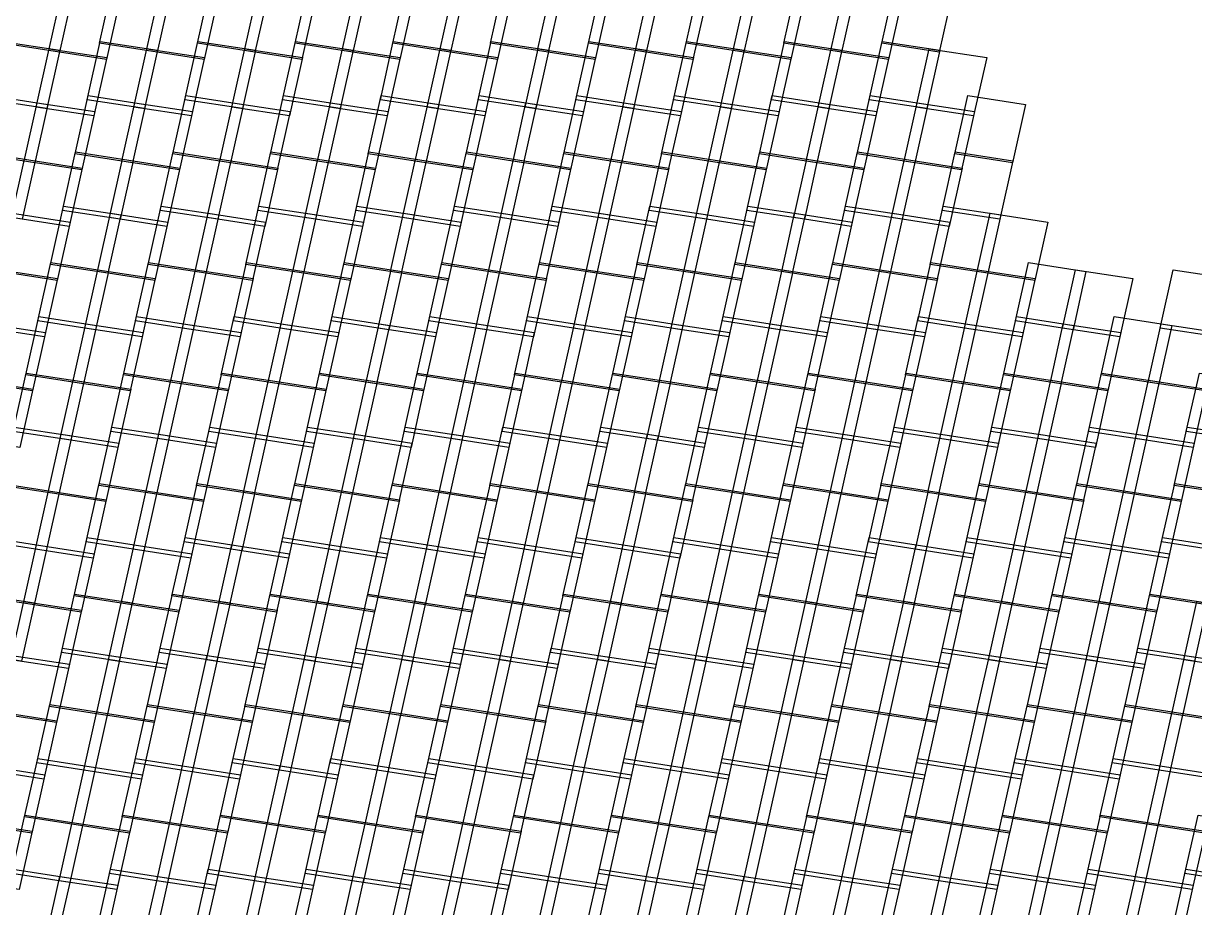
# Model space of a CAD drawing. Header units: metres. Extents: x -83.3 to -29.5, y -56.4 to 14.4.
# Drawn here: x -60.12 to -47.47, y -6.87 to 2.68 of the extents above; entities that cross this region are included whole.
import ezdxf

# ---------------------------------------------------------------- set-up
doc = ezdxf.new("R2010")
doc.units = ezdxf.units.M

msp = doc.modelspace()

# ---------------------------------------------------------------- linework, layer by layer
at = {"layer": 'Layer__irs_1c_south_america_shp'}
for points in [[(-60.21072, 3.0957), (-59.58829, 3.00006), (-59.72879, 2.36979), (-60.35092, 2.46542), (-60.21072, 3.0957)], [(-59.155, 3.0957), (-58.53256, 3.00006), (-58.67307, 2.36979), (-59.2952, 2.46542), (-59.155, 3.0957)], [(-58.0993, 3.0957), (-57.47687, 3.00006), (-57.61737, 2.36979), (-58.2395, 2.46542), (-58.0993, 3.0957)], [(-57.04358, 3.0957), (-56.42114, 3.00006), (-56.56165, 2.36979), (-57.18378, 2.46542), (-57.04358, 3.0957)], [(-55.98785, 3.0957), (-55.36542, 3.00006), (-55.50592, 2.36979), (-56.12805, 2.46542), (-55.98785, 3.0957)], [(-54.93213, 3.0957), (-54.30969, 3.00006), (-54.4502, 2.36979), (-55.07233, 2.46542), (-54.93213, 3.0957)], [(-53.87643, 3.0957), (-53.254, 3.00006), (-53.3945, 2.36979), (-54.01663, 2.46542), (-53.87643, 3.0957)], [(-52.82071, 3.0957), (-52.19827, 3.00006), (-52.33878, 2.36979), (-52.96091, 2.46542), (-52.82071, 3.0957)], [(-51.76498, 3.0957), (-51.14255, 3.00006), (-51.28305, 2.36979), (-51.90518, 2.46542), (-51.76498, 3.0957)], [(-50.70926, 3.0957), (-50.08682, 3.00006), (-50.22733, 2.36979), (-50.84946, 2.46542), (-50.70926, 3.0957)], [(-59.70332, 3.01776), (-59.08096, 2.92183), (-59.22173, 2.29163), (-59.84378, 2.38749), (-59.70332, 3.01776)], [(-58.6476, 3.01776), (-58.02524, 2.92183), (-58.166, 2.29163), (-58.78806, 2.38749), (-58.6476, 3.01776)], [(-57.5919, 3.01776), (-56.96954, 2.92183), (-57.11031, 2.29163), (-57.73236, 2.38749), (-57.5919, 3.01776)], [(-56.53618, 3.01776), (-55.91382, 2.92183), (-56.05458, 2.29163), (-56.67664, 2.38749), (-56.53618, 3.01776)], [(-55.48045, 3.01776), (-54.85809, 2.92183), (-54.99886, 2.29163), (-55.62091, 2.38749), (-55.48045, 3.01776)], [(-54.42473, 3.01776), (-53.80237, 2.92183), (-53.94313, 2.29163), (-54.56519, 2.38749), (-54.42473, 3.01776)], [(-53.36903, 3.01776), (-52.74667, 2.92183), (-52.88744, 2.29163), (-53.50949, 2.38749), (-53.36903, 3.01776)], [(-52.31331, 3.01776), (-51.69095, 2.92183), (-51.83171, 2.29163), (-52.45377, 2.38749), (-52.31331, 3.01776)], [(-51.25758, 3.01776), (-50.63522, 2.92183), (-50.77599, 2.29163), (-51.39804, 2.38749), (-51.25758, 3.01776)], [(-60.3465, 2.48528), (-59.72437, 2.38966), (-59.86478, 1.75939), (-60.48666, 1.85501), (-60.3465, 2.48528)], [(-59.83936, 2.40736), (-59.21729, 2.31149), (-59.3579, 1.68129), (-59.97972, 1.77708), (-59.83936, 2.40736)], [(-59.29077, 2.48528), (-58.66864, 2.38966), (-58.80906, 1.75939), (-59.43094, 1.85501), (-59.29077, 2.48528)], [(-58.78363, 2.40736), (-58.16156, 2.31149), (-58.30217, 1.68129), (-58.924, 1.77708), (-58.78363, 2.40736)], [(-58.23508, 2.48528), (-57.61295, 2.38966), (-57.75336, 1.75939), (-58.37524, 1.85501), (-58.23508, 2.48528)], [(-57.72794, 2.40736), (-57.10587, 2.31149), (-57.24648, 1.68129), (-57.86831, 1.77708), (-57.72794, 2.40736)], [(-57.17935, 2.48528), (-56.55722, 2.38966), (-56.69764, 1.75939), (-57.31952, 1.85501), (-57.17935, 2.48528)], [(-56.67221, 2.40736), (-56.05014, 2.31149), (-56.19075, 1.68129), (-56.81258, 1.77708), (-56.67221, 2.40736)], [(-56.12363, 2.48528), (-55.5015, 2.38966), (-55.64191, 1.75939), (-56.26379, 1.85501), (-56.12363, 2.48528)], [(-55.61649, 2.40736), (-54.99442, 2.31149), (-55.13503, 1.68129), (-55.75685, 1.77708), (-55.61649, 2.40736)], [(-55.0679, 2.48528), (-54.44577, 2.38966), (-54.58619, 1.75939), (-55.20807, 1.85501), (-55.0679, 2.48528)], [(-54.56076, 2.40736), (-53.93869, 2.31149), (-54.0793, 1.68129), (-54.70113, 1.77708), (-54.56076, 2.40736)], [(-54.01221, 2.48528), (-53.39008, 2.38966), (-53.53049, 1.75939), (-54.15237, 1.85501), (-54.01221, 2.48528)], [(-53.50507, 2.40736), (-52.883, 2.31149), (-53.02361, 1.68129), (-53.64544, 1.77708), (-53.50507, 2.40736)], [(-52.95648, 2.48528), (-52.33435, 2.38966), (-52.47477, 1.75939), (-53.09665, 1.85501), (-52.95648, 2.48528)], [(-52.44934, 2.40736), (-51.82727, 2.31149), (-51.96788, 1.68129), (-52.58971, 1.77708), (-52.44934, 2.40736)], [(-51.90076, 2.48528), (-51.27863, 2.38966), (-51.41904, 1.75939), (-52.04092, 1.85501), (-51.90076, 2.48528)], [(-51.39362, 2.40736), (-50.77155, 2.31149), (-50.91216, 1.68129), (-51.53399, 1.77708), (-51.39362, 2.40736)], [(-50.84503, 2.48528), (-50.2229, 2.38966), (-50.36332, 1.75939), (-50.9852, 1.85501), (-50.84503, 2.48528)], [(-50.33789, 2.40736), (-49.71582, 2.31149), (-49.85643, 1.68129), (-50.47826, 1.77708), (-50.33789, 2.40736)], [(-60.47635, 1.90143), (-59.85445, 1.80582), (-59.9948, 1.17553), (-60.61649, 1.27115), (-60.47635, 1.90143)], [(-59.42062, 1.90143), (-58.79872, 1.80582), (-58.93908, 1.17553), (-59.56076, 1.27115), (-59.42062, 1.90143)], [(-58.36493, 1.90143), (-57.74303, 1.80582), (-57.88338, 1.17553), (-58.50507, 1.27115), (-58.36493, 1.90143)], [(-57.3092, 1.90143), (-56.6873, 1.80582), (-56.82766, 1.17553), (-57.44934, 1.27115), (-57.3092, 1.90143)], [(-56.25348, 1.90143), (-55.63158, 1.80582), (-55.77193, 1.17553), (-56.39362, 1.27115), (-56.25348, 1.90143)], [(-55.19775, 1.90143), (-54.57585, 1.80582), (-54.71621, 1.17553), (-55.33789, 1.27115), (-55.19775, 1.90143)], [(-54.14206, 1.90143), (-53.52016, 1.80582), (-53.66051, 1.17553), (-54.2822, 1.27115), (-54.14206, 1.90143)], [(-53.08633, 1.90143), (-52.46443, 1.80582), (-52.60479, 1.17553), (-53.22647, 1.27115), (-53.08633, 1.90143)], [(-52.03061, 1.90143), (-51.40871, 1.80582), (-51.54906, 1.17553), (-52.17075, 1.27115), (-52.03061, 1.90143)], [(-50.97488, 1.90143), (-50.35298, 1.80582), (-50.49334, 1.17553), (-51.11502, 1.27115), (-50.97488, 1.90143)], [(-49.91916, 1.90143), (-49.29726, 1.80582), (-49.43761, 1.17553), (-50.0593, 1.27115), (-49.91916, 1.90143)], [(-59.96938, 1.82351), (-59.34755, 1.72771), (-59.48803, 1.09747), (-60.1097, 1.19321), (-59.96938, 1.82351)], [(-58.91365, 1.82351), (-58.29182, 1.72771), (-58.4323, 1.09747), (-59.05397, 1.19321), (-58.91365, 1.82351)], [(-57.85796, 1.82351), (-57.23613, 1.72771), (-57.37661, 1.09747), (-57.99828, 1.19321), (-57.85796, 1.82351)], [(-56.80223, 1.82351), (-56.1804, 1.72771), (-56.32088, 1.09747), (-56.94255, 1.19321), (-56.80223, 1.82351)], [(-55.74651, 1.82351), (-55.12468, 1.72771), (-55.26516, 1.09747), (-55.88683, 1.19321), (-55.74651, 1.82351)], [(-54.69078, 1.82351), (-54.06895, 1.72771), (-54.20943, 1.09747), (-54.8311, 1.19321), (-54.69078, 1.82351)], [(-53.63509, 1.82351), (-53.01326, 1.72771), (-53.15374, 1.09747), (-53.77541, 1.19321), (-53.63509, 1.82351)], [(-52.57936, 1.82351), (-51.95753, 1.72771), (-52.09801, 1.09747), (-52.71968, 1.19321), (-52.57936, 1.82351)], [(-51.52364, 1.82351), (-50.90181, 1.72771), (-51.04229, 1.09747), (-51.66396, 1.19321), (-51.52364, 1.82351)], [(-50.46791, 1.82351), (-49.84608, 1.72771), (-49.98656, 1.09747), (-50.60823, 1.19321), (-50.46791, 1.82351)], [(-60.61209, 1.29102), (-59.99038, 1.19539), (-60.13068, 0.56511), (-60.75229, 0.66074), (-60.61209, 1.29102)], [(-59.55637, 1.29102), (-58.93465, 1.19539), (-59.07495, 0.56511), (-59.69656, 0.66074), (-59.55637, 1.29102)], [(-58.50067, 1.29102), (-57.87896, 1.19539), (-58.01926, 0.56511), (-58.64087, 0.66074), (-58.50067, 1.29102)], [(-57.44495, 1.29102), (-56.82323, 1.19539), (-56.96354, 0.56511), (-57.58514, 0.66074), (-57.44495, 1.29102)], [(-56.38922, 1.29102), (-55.76751, 1.19539), (-55.90781, 0.56511), (-56.52942, 0.66074), (-56.38922, 1.29102)], [(-55.3335, 1.29102), (-54.71178, 1.19539), (-54.85209, 0.56511), (-55.47369, 0.66074), (-55.3335, 1.29102)], [(-54.2778, 1.29102), (-53.65609, 1.19539), (-53.79639, 0.56511), (-54.418, 0.66074), (-54.2778, 1.29102)], [(-53.22208, 1.29102), (-52.60036, 1.19539), (-52.74067, 0.56511), (-53.36227, 0.66074), (-53.22208, 1.29102)], [(-52.16635, 1.29102), (-51.54464, 1.19539), (-51.68494, 0.56511), (-52.30655, 0.66074), (-52.16635, 1.29102)], [(-51.11063, 1.29102), (-50.48891, 1.19539), (-50.62922, 0.56511), (-51.25082, 0.66074), (-51.11063, 1.29102)], [(-50.0549, 1.29102), (-49.43319, 1.19539), (-49.57349, 0.56511), (-50.1951, 0.66074), (-50.0549, 1.29102)], [(-60.10529, 1.21307), (-59.48359, 1.11734), (-59.62398, 0.4871), (-60.24556, 0.58279), (-60.10529, 1.21307)], [(-59.04956, 1.21307), (-58.42786, 1.11734), (-58.56826, 0.4871), (-59.18984, 0.58279), (-59.04956, 1.21307)], [(-57.99387, 1.21307), (-57.37217, 1.11734), (-57.51256, 0.4871), (-58.13414, 0.58279), (-57.99387, 1.21307)], [(-56.93814, 1.21307), (-56.31644, 1.11734), (-56.45684, 0.4871), (-57.07842, 0.58279), (-56.93814, 1.21307)], [(-55.88242, 1.21307), (-55.26072, 1.11734), (-55.40111, 0.4871), (-56.02269, 0.58279), (-55.88242, 1.21307)], [(-54.82669, 1.21307), (-54.20499, 1.11734), (-54.34539, 0.4871), (-54.96697, 0.58279), (-54.82669, 1.21307)], [(-53.771, 1.21307), (-53.1493, 1.11734), (-53.28969, 0.4871), (-53.91127, 0.58279), (-53.771, 1.21307)], [(-52.71527, 1.21307), (-52.09357, 1.11734), (-52.23397, 0.4871), (-52.85555, 0.58279), (-52.71527, 1.21307)], [(-51.65955, 1.21307), (-51.03785, 1.11734), (-51.17824, 0.4871), (-51.79982, 0.58279), (-51.65955, 1.21307)], [(-50.60382, 1.21307), (-49.98212, 1.11734), (-50.12252, 0.4871), (-50.7441, 0.58279), (-50.60382, 1.21307)], [(-59.68622, 0.70715), (-59.06462, 0.61151), (-59.2049, -0.01877), (-59.82645, 0.07689), (-59.68622, 0.70715)], [(-58.63052, 0.70715), (-58.00893, 0.61151), (-58.1492, -0.01877), (-58.77075, 0.07689), (-58.63052, 0.70715)], [(-57.5748, 0.70715), (-56.95321, 0.61151), (-57.09348, -0.01877), (-57.71503, 0.07689), (-57.5748, 0.70715)], [(-56.51907, 0.70715), (-55.89748, 0.61151), (-56.03775, -0.01877), (-56.6593, 0.07689), (-56.51907, 0.70715)], [(-55.46335, 0.70715), (-54.84175, 0.61151), (-54.98203, -0.01877), (-55.60358, 0.07689), (-55.46335, 0.70715)], [(-54.40765, 0.70715), (-53.78606, 0.61151), (-53.92633, -0.01877), (-54.54788, 0.07689), (-54.40765, 0.70715)], [(-53.35193, 0.70715), (-52.73034, 0.61151), (-52.87061, -0.01877), (-53.49216, 0.07689), (-53.35193, 0.70715)], [(-52.2962, 0.70715), (-51.67461, 0.61151), (-51.81488, -0.01877), (-52.43643, 0.07689), (-52.2962, 0.70715)], [(-51.24048, 0.70715), (-50.61888, 0.61151), (-50.75916, -0.01877), (-51.38071, 0.07689), (-51.24048, 0.70715)], [(-50.18475, 0.70715), (-49.56316, 0.61151), (-49.70343, -0.01877), (-50.32498, 0.07689), (-50.18475, 0.70715)], [(-60.23523, 0.62919), (-59.61364, 0.5335), (-59.75394, -0.09675), (-60.37549, -0.00109), (-60.23523, 0.62919)], [(-59.17951, 0.62919), (-58.55791, 0.5335), (-58.69822, -0.09675), (-59.31976, -0.00109), (-59.17951, 0.62919)], [(-58.12381, 0.62919), (-57.50222, 0.5335), (-57.64252, -0.09675), (-58.26407, -0.00109), (-58.12381, 0.62919)], [(-57.06809, 0.62919), (-56.44649, 0.5335), (-56.5868, -0.09675), (-57.20834, -0.00109), (-57.06809, 0.62919)], [(-56.01236, 0.62919), (-55.39077, 0.5335), (-55.53107, -0.09675), (-56.15262, -0.00109), (-56.01236, 0.62919)], [(-54.95664, 0.62919), (-54.33504, 0.5335), (-54.47535, -0.09675), (-55.09689, -0.00109), (-54.95664, 0.62919)], [(-53.90094, 0.62919), (-53.27935, 0.5335), (-53.41965, -0.09675), (-54.0412, -0.00109), (-53.90094, 0.62919)], [(-52.84522, 0.62919), (-52.22362, 0.5335), (-52.36393, -0.09675), (-52.98547, -0.00109), (-52.84522, 0.62919)], [(-51.78949, 0.62919), (-51.1679, 0.5335), (-51.3082, -0.09675), (-51.92975, -0.00109), (-51.78949, 0.62919)], [(-50.73377, 0.62919), (-50.11217, 0.5335), (-50.25248, -0.09675), (-50.87402, -0.00109), (-50.73377, 0.62919)], [(-49.67804, 0.62919), (-49.05645, 0.5335), (-49.19675, -0.09675), (-49.8183, -0.00109), (-49.67804, 0.62919)], [(-60.37106, 0.01877), (-59.74952, -0.07689), (-59.88973, -0.70715), (-60.51132, -0.61151), (-60.37106, 0.01877)], [(-59.82202, 0.09675), (-59.20047, 0.00109), (-59.34073, -0.62919), (-59.96231, -0.5335), (-59.82202, 0.09675)], [(-59.31534, 0.01877), (-58.69379, -0.07689), (-58.834, -0.70715), (-59.4556, -0.61151), (-59.31534, 0.01877)], [(-58.76633, 0.09675), (-58.14478, 0.00109), (-58.28503, -0.62919), (-58.90662, -0.5335), (-58.76633, 0.09675)], [(-58.25964, 0.01877), (-57.6381, -0.07689), (-57.77831, -0.70715), (-58.3999, -0.61151), (-58.25964, 0.01877)], [(-57.7106, 0.09675), (-57.08905, 0.00109), (-57.22931, -0.62919), (-57.85089, -0.5335), (-57.7106, 0.09675)], [(-57.20392, 0.01877), (-56.58237, -0.07689), (-56.72258, -0.70715), (-57.34418, -0.61151), (-57.20392, 0.01877)], [(-56.65488, 0.09675), (-56.03333, 0.00109), (-56.17358, -0.62919), (-56.79517, -0.5335), (-56.65488, 0.09675)], [(-56.14819, 0.01877), (-55.52665, -0.07689), (-55.66686, -0.70715), (-56.28845, -0.61151), (-56.14819, 0.01877)], [(-55.59915, 0.09675), (-54.9776, 0.00109), (-55.11786, -0.62919), (-55.73944, -0.5335), (-55.59915, 0.09675)], [(-55.09247, 0.01877), (-54.47092, -0.07689), (-54.61113, -0.70715), (-55.23273, -0.61151), (-55.09247, 0.01877)], [(-54.54346, 0.09675), (-53.92191, 0.00109), (-54.06216, -0.62919), (-54.68375, -0.5335), (-54.54346, 0.09675)], [(-54.03677, 0.01877), (-53.41523, -0.07689), (-53.55544, -0.70715), (-54.17703, -0.61151), (-54.03677, 0.01877)], [(-53.48773, 0.09675), (-52.86618, 0.00109), (-53.00644, -0.62919), (-53.62802, -0.5335), (-53.48773, 0.09675)], [(-52.98105, 0.01877), (-52.3595, -0.07689), (-52.49971, -0.70715), (-53.12131, -0.61151), (-52.98105, 0.01877)], [(-52.43201, 0.09675), (-51.81046, 0.00109), (-51.95071, -0.62919), (-52.5723, -0.5335), (-52.43201, 0.09675)], [(-51.92532, 0.01877), (-51.30378, -0.07689), (-51.44399, -0.70715), (-52.06558, -0.61151), (-51.92532, 0.01877)], [(-51.37628, 0.09675), (-50.75473, 0.00109), (-50.89499, -0.62919), (-51.51657, -0.5335), (-51.37628, 0.09675)], [(-50.8696, 0.01877), (-50.24805, -0.07689), (-50.38826, -0.70715), (-51.00986, -0.61151), (-50.8696, 0.01877)], [(-50.32056, 0.09675), (-49.69901, 0.00109), (-49.83926, -0.62919), (-50.46085, -0.5335), (-50.32056, 0.09675)], [(-49.81387, 0.01877), (-49.19233, -0.07689), (-49.33254, -0.70715), (-49.95413, -0.61151), (-49.81387, 0.01877)], [(-49.26486, 0.09675), (-48.64331, 0.00109), (-48.78357, -0.62919), (-49.40515, -0.5335), (-49.26486, 0.09675)], [(-48.75818, 0.01877), (-48.13663, -0.07689), (-48.27684, -0.70715), (-48.89844, -0.61151), (-48.75818, 0.01877)], [(-47.70245, 0.01877), (-47.08091, -0.07689), (-47.22112, -0.70715), (-47.84271, -0.61151), (-47.70245, 0.01877)], [(-59.952, -0.48709), (-59.33041, -0.58277), (-59.47067, -1.21307), (-60.09238, -1.11733), (-59.952, -0.48709)], [(-58.8963, -0.48709), (-58.27472, -0.58277), (-58.41498, -1.21307), (-59.03668, -1.11733), (-58.8963, -0.48709)], [(-57.84058, -0.48709), (-57.21899, -0.58277), (-57.35925, -1.21307), (-57.98096, -1.11733), (-57.84058, -0.48709)], [(-56.78485, -0.48709), (-56.16327, -0.58277), (-56.30353, -1.21307), (-56.92523, -1.11733), (-56.78485, -0.48709)], [(-55.72913, -0.48709), (-55.10754, -0.58277), (-55.2478, -1.21307), (-55.86951, -1.11733), (-55.72913, -0.48709)], [(-54.67343, -0.48709), (-54.05185, -0.58277), (-54.19211, -1.21307), (-54.81381, -1.11733), (-54.67343, -0.48709)], [(-53.61771, -0.48709), (-52.99612, -0.58277), (-53.13638, -1.21307), (-53.75809, -1.11733), (-53.61771, -0.48709)], [(-52.56198, -0.48709), (-51.9404, -0.58277), (-52.08066, -1.21307), (-52.70236, -1.11733), (-52.56198, -0.48709)], [(-51.50626, -0.48709), (-50.88467, -0.58277), (-51.02493, -1.21307), (-51.64664, -1.11733), (-51.50626, -0.48709)], [(-50.45053, -0.48709), (-49.82895, -0.58277), (-49.96921, -1.21307), (-50.59091, -1.11733), (-50.45053, -0.48709)], [(-49.39484, -0.48709), (-48.77325, -0.58277), (-48.91351, -1.21307), (-49.53522, -1.11733), (-49.39484, -0.48709)], [(-48.33911, -0.48709), (-47.71753, -0.58277), (-47.85779, -1.21307), (-48.47949, -1.11733), (-48.33911, -0.48709)], [(-60.50101, -0.56509), (-59.87941, -0.66074), (-60.0196, -1.291), (-60.6413, -1.19539), (-60.50101, -0.56509)], [(-59.44528, -0.56509), (-58.82369, -0.66074), (-58.96387, -1.291), (-59.58557, -1.19539), (-59.44528, -0.56509)], [(-58.38959, -0.56509), (-57.76799, -0.66074), (-57.90818, -1.291), (-58.52988, -1.19539), (-58.38959, -0.56509)], [(-57.33386, -0.56509), (-56.71227, -0.66074), (-56.85245, -1.291), (-57.47415, -1.19539), (-57.33386, -0.56509)], [(-56.27814, -0.56509), (-55.65654, -0.66074), (-55.79673, -1.291), (-56.41843, -1.19539), (-56.27814, -0.56509)], [(-55.22241, -0.56509), (-54.60082, -0.66074), (-54.741, -1.291), (-55.3627, -1.19539), (-55.22241, -0.56509)], [(-54.16672, -0.56509), (-53.54512, -0.66074), (-53.68531, -1.291), (-54.30701, -1.19539), (-54.16672, -0.56509)], [(-53.11099, -0.56509), (-52.4894, -0.66074), (-52.62958, -1.291), (-53.25128, -1.19539), (-53.11099, -0.56509)], [(-52.05527, -0.56509), (-51.43367, -0.66074), (-51.57386, -1.291), (-52.19556, -1.19539), (-52.05527, -0.56509)], [(-50.99954, -0.56509), (-50.37795, -0.66074), (-50.51813, -1.291), (-51.13983, -1.19539), (-50.99954, -0.56509)], [(-49.94382, -0.56509), (-49.32222, -0.66074), (-49.46241, -1.291), (-50.08411, -1.19539), (-49.94382, -0.56509)], [(-48.88812, -0.56509), (-48.26653, -0.66074), (-48.40671, -1.291), (-49.02841, -1.19539), (-48.88812, -0.56509)], [(-47.8324, -0.56509), (-47.2108, -0.66074), (-47.35099, -1.291), (-47.97269, -1.19539), (-47.8324, -0.56509)], [(-60.08795, -1.09747), (-59.46625, -1.1932), (-59.60657, -1.82348), (-60.22842, -1.72769), (-60.08795, -1.09747)], [(-59.03226, -1.09747), (-58.41055, -1.1932), (-58.55087, -1.82348), (-59.17273, -1.72769), (-59.03226, -1.09747)], [(-57.97653, -1.09747), (-57.35483, -1.1932), (-57.49515, -1.82348), (-58.117, -1.72769), (-57.97653, -1.09747)], [(-56.92081, -1.09747), (-56.2991, -1.1932), (-56.43942, -1.82348), (-57.06128, -1.72769), (-56.92081, -1.09747)], [(-55.86508, -1.09747), (-55.24338, -1.1932), (-55.3837, -1.82348), (-56.00555, -1.72769), (-55.86508, -1.09747)], [(-54.80939, -1.09747), (-54.18768, -1.1932), (-54.328, -1.82348), (-54.94986, -1.72769), (-54.80939, -1.09747)], [(-53.75366, -1.09747), (-53.13196, -1.1932), (-53.27228, -1.82348), (-53.89413, -1.72769), (-53.75366, -1.09747)], [(-52.69794, -1.09747), (-52.07623, -1.1932), (-52.21655, -1.82348), (-52.83841, -1.72769), (-52.69794, -1.09747)], [(-51.64221, -1.09747), (-51.02051, -1.1932), (-51.16083, -1.82348), (-51.78268, -1.72769), (-51.64221, -1.09747)], [(-50.58649, -1.09747), (-49.96478, -1.1932), (-50.1051, -1.82348), (-50.72696, -1.72769), (-50.58649, -1.09747)], [(-49.53079, -1.09747), (-48.90909, -1.1932), (-49.04941, -1.82348), (-49.67126, -1.72769), (-49.53079, -1.09747)], [(-48.47507, -1.09747), (-47.85336, -1.1932), (-47.99368, -1.82348), (-48.61554, -1.72769), (-48.47507, -1.09747)], [(-47.41934, -1.09747), (-46.79764, -1.1932), (-46.93796, -1.82348), (-47.55981, -1.72769), (-47.41934, -1.09747)], [(-60.63687, -1.17551), (-60.01517, -1.27115), (-60.15534, -1.90142), (-60.77722, -1.80579), (-60.63687, -1.17551)], [(-59.58115, -1.17551), (-58.95945, -1.27115), (-59.09961, -1.90142), (-59.7215, -1.80579), (-59.58115, -1.17551)], [(-58.52545, -1.17551), (-57.90375, -1.27115), (-58.04392, -1.90142), (-58.6658, -1.80579), (-58.52545, -1.17551)], [(-57.46973, -1.17551), (-56.84803, -1.27115), (-56.98819, -1.90142), (-57.61008, -1.80579), (-57.46973, -1.17551)], [(-56.414, -1.17551), (-55.7923, -1.27115), (-55.93247, -1.90142), (-56.55435, -1.80579), (-56.414, -1.17551)], [(-55.35828, -1.17551), (-54.73658, -1.27115), (-54.87674, -1.90142), (-55.49863, -1.80579), (-55.35828, -1.17551)], [(-54.30258, -1.17551), (-53.68088, -1.27115), (-53.82105, -1.90142), (-54.44293, -1.80579), (-54.30258, -1.17551)], [(-53.24686, -1.17551), (-52.62516, -1.27115), (-52.76532, -1.90142), (-53.38721, -1.80579), (-53.24686, -1.17551)], [(-52.19113, -1.17551), (-51.56943, -1.27115), (-51.7096, -1.90142), (-52.33148, -1.80579), (-52.19113, -1.17551)], [(-51.13541, -1.17551), (-50.51371, -1.27115), (-50.65387, -1.90142), (-51.27576, -1.80579), (-51.13541, -1.17551)], [(-50.07968, -1.17551), (-49.45798, -1.27115), (-49.59815, -1.90142), (-50.22003, -1.80579), (-50.07968, -1.17551)], [(-49.02399, -1.17551), (-48.40229, -1.27115), (-48.54245, -1.90142), (-49.16434, -1.80579), (-49.02399, -1.17551)], [(-47.96826, -1.17551), (-47.34656, -1.27115), (-47.48673, -1.90142), (-48.10861, -1.80579), (-47.96826, -1.17551)], [(-60.21805, -1.68128), (-59.59622, -1.77707), (-59.7366, -2.40734), (-60.35867, -2.31149), (-60.21805, -1.68128)], [(-59.71118, -1.75938), (-59.0893, -1.85499), (-59.22947, -2.48528), (-59.85159, -2.38965), (-59.71118, -1.75938)], [(-59.16235, -1.68128), (-58.54053, -1.77707), (-58.68091, -2.40734), (-59.30298, -2.31149), (-59.16235, -1.68128)], [(-58.65549, -1.75938), (-58.0336, -1.85499), (-58.17377, -2.48528), (-58.7959, -2.38965), (-58.65549, -1.75938)], [(-58.10663, -1.68128), (-57.4848, -1.77707), (-57.62518, -2.40734), (-58.24725, -2.31149), (-58.10663, -1.68128)], [(-57.59976, -1.75938), (-56.97788, -1.85499), (-57.11805, -2.48528), (-57.74017, -2.38965), (-57.59976, -1.75938)], [(-57.0509, -1.68128), (-56.42908, -1.77707), (-56.56946, -2.40734), (-57.19153, -2.31149), (-57.0509, -1.68128)], [(-56.54404, -1.75938), (-55.92215, -1.85499), (-56.06232, -2.48528), (-56.68445, -2.38965), (-56.54404, -1.75938)], [(-55.99518, -1.68128), (-55.37335, -1.77707), (-55.51373, -2.40734), (-56.1358, -2.31149), (-55.99518, -1.68128)], [(-55.48831, -1.75938), (-54.86643, -1.85499), (-55.0066, -2.48528), (-55.62872, -2.38965), (-55.48831, -1.75938)], [(-54.93948, -1.68128), (-54.31766, -1.77707), (-54.45804, -2.40734), (-55.08011, -2.31149), (-54.93948, -1.68128)], [(-54.43262, -1.75938), (-53.81073, -1.85499), (-53.9509, -2.48528), (-54.57303, -2.38965), (-54.43262, -1.75938)], [(-53.88376, -1.68128), (-53.26193, -1.77707), (-53.40231, -2.40734), (-54.02438, -2.31149), (-53.88376, -1.68128)], [(-53.37689, -1.75938), (-52.75501, -1.85499), (-52.89518, -2.48528), (-53.5173, -2.38965), (-53.37689, -1.75938)], [(-52.82803, -1.68128), (-52.20621, -1.77707), (-52.34659, -2.40734), (-52.96866, -2.31149), (-52.82803, -1.68128)], [(-52.32117, -1.75938), (-51.69928, -1.85499), (-51.83945, -2.48528), (-52.46158, -2.38965), (-52.32117, -1.75938)], [(-51.77231, -1.68128), (-51.15048, -1.77707), (-51.29086, -2.40734), (-51.91293, -2.31149), (-51.77231, -1.68128)], [(-51.26544, -1.75938), (-50.64356, -1.85499), (-50.78373, -2.48528), (-51.40585, -2.38965), (-51.26544, -1.75938)], [(-50.71658, -1.68128), (-50.09476, -1.77707), (-50.23514, -2.40734), (-50.85721, -2.31149), (-50.71658, -1.68128)], [(-50.20972, -1.75938), (-49.58783, -1.85499), (-49.728, -2.48528), (-50.35013, -2.38965), (-50.20972, -1.75938)], [(-49.66089, -1.68128), (-49.03906, -1.77707), (-49.17944, -2.40734), (-49.80151, -2.31149), (-49.66089, -1.68128)], [(-49.15402, -1.75938), (-48.53214, -1.85499), (-48.67231, -2.48528), (-49.29443, -2.38965), (-49.15402, -1.75938)], [(-48.60516, -1.68128), (-47.98334, -1.77707), (-48.12372, -2.40734), (-48.74579, -2.31149), (-48.60516, -1.68128)], [(-48.0983, -1.75938), (-47.47641, -1.85499), (-47.61658, -2.48528), (-48.23871, -2.38965), (-48.0983, -1.75938)], [(-47.54944, -1.68128), (-46.92761, -1.77707), (-47.06799, -2.40734), (-47.69006, -2.31149), (-47.54944, -1.68128)], [(-60.35425, -2.29162), (-59.73218, -2.38748), (-59.87262, -3.01775), (-60.495, -2.92181), (-60.35425, -2.29162)], [(-59.84717, -2.36978), (-59.22504, -2.4654), (-59.36524, -3.09568), (-59.98767, -3.00004), (-59.84717, -2.36978)], [(-59.29855, -2.29162), (-58.67648, -2.38748), (-58.81692, -3.01775), (-59.4393, -2.92181), (-59.29855, -2.29162)], [(-58.79147, -2.36978), (-58.16935, -2.4654), (-58.30954, -3.09568), (-58.93198, -3.00004), (-58.79147, -2.36978)], [(-58.24283, -2.29162), (-57.62076, -2.38748), (-57.7612, -3.01775), (-58.38358, -2.92181), (-58.24283, -2.29162)], [(-57.73575, -2.36978), (-57.11362, -2.4654), (-57.25382, -3.09568), (-57.87625, -3.00004), (-57.73575, -2.36978)], [(-57.1871, -2.29162), (-56.56503, -2.38748), (-56.70547, -3.01775), (-57.32785, -2.92181), (-57.1871, -2.29162)], [(-56.68002, -2.36978), (-56.0579, -2.4654), (-56.19809, -3.09568), (-56.82053, -3.00004), (-56.68002, -2.36978)], [(-56.13138, -2.29162), (-55.50931, -2.38748), (-55.64975, -3.01775), (-56.27213, -2.92181), (-56.13138, -2.29162)], [(-55.6243, -2.36978), (-55.00217, -2.4654), (-55.14237, -3.09568), (-55.7648, -3.00004), (-55.6243, -2.36978)], [(-55.07568, -2.29162), (-54.45361, -2.38748), (-54.59406, -3.01775), (-55.21643, -2.92181), (-55.07568, -2.29162)], [(-54.5686, -2.36978), (-53.94648, -2.4654), (-54.08667, -3.09568), (-54.70911, -3.00004), (-54.5686, -2.36978)], [(-54.01996, -2.29162), (-53.39789, -2.38748), (-53.53833, -3.01775), (-54.16071, -2.92181), (-54.01996, -2.29162)], [(-53.51288, -2.36978), (-52.89075, -2.4654), (-53.03095, -3.09568), (-53.65338, -3.00004), (-53.51288, -2.36978)], [(-52.96423, -2.29162), (-52.34216, -2.38748), (-52.4826, -3.01775), (-53.10498, -2.92181), (-52.96423, -2.29162)], [(-52.45715, -2.36978), (-51.83503, -2.4654), (-51.97522, -3.09568), (-52.59766, -3.00004), (-52.45715, -2.36978)], [(-51.90851, -2.29162), (-51.28644, -2.38748), (-51.42688, -3.01775), (-52.04926, -2.92181), (-51.90851, -2.29162)], [(-51.40143, -2.36978), (-50.7793, -2.4654), (-50.9195, -3.09568), (-51.54193, -3.00004), (-51.40143, -2.36978)], [(-50.85278, -2.29162), (-50.23071, -2.38748), (-50.37115, -3.01775), (-50.99353, -2.92181), (-50.85278, -2.29162)], [(-50.3457, -2.36978), (-49.72358, -2.4654), (-49.86377, -3.09568), (-50.48621, -3.00004), (-50.3457, -2.36978)], [(-49.79709, -2.29162), (-49.17502, -2.38748), (-49.31546, -3.01775), (-49.93784, -2.92181), (-49.79709, -2.29162)], [(-49.29001, -2.36978), (-48.66788, -2.4654), (-48.80808, -3.09568), (-49.43051, -3.00004), (-49.29001, -2.36978)], [(-48.74136, -2.29162), (-48.11929, -2.38748), (-48.25974, -3.01775), (-48.88211, -2.92181), (-48.74136, -2.29162)], [(-48.23428, -2.36978), (-47.61216, -2.4654), (-47.75235, -3.09568), (-48.37479, -3.00004), (-48.23428, -2.36978)], [(-47.68564, -2.29162), (-47.06357, -2.38748), (-47.20401, -3.01775), (-47.82639, -2.92181), (-47.68564, -2.29162)], [(-60.48462, -2.8754), (-59.86227, -2.97132), (-60.00281, -3.60157), (-60.62552, -3.50555), (-60.48462, -2.8754)], [(-59.42892, -2.8754), (-58.80658, -2.97132), (-58.94711, -3.60157), (-59.56982, -3.50555), (-59.42892, -2.8754)], [(-58.3732, -2.8754), (-57.75085, -2.97132), (-57.89139, -3.60157), (-58.5141, -3.50555), (-58.3732, -2.8754)], [(-57.31747, -2.8754), (-56.69513, -2.97132), (-56.83566, -3.60157), (-57.45837, -3.50555), (-57.31747, -2.8754)], [(-56.26175, -2.8754), (-55.6394, -2.97132), (-55.77994, -3.60157), (-56.40265, -3.50555), (-56.26175, -2.8754)], [(-55.20605, -2.8754), (-54.58371, -2.97132), (-54.72424, -3.60157), (-55.34695, -3.50555), (-55.20605, -2.8754)], [(-54.15033, -2.8754), (-53.52798, -2.97132), (-53.66852, -3.60157), (-54.29123, -3.50555), (-54.15033, -2.8754)], [(-53.0946, -2.8754), (-52.47226, -2.97132), (-52.61279, -3.60157), (-53.2355, -3.50555), (-53.0946, -2.8754)], [(-52.03888, -2.8754), (-51.41653, -2.97132), (-51.55707, -3.60157), (-52.17978, -3.50555), (-52.03888, -2.8754)], [(-50.98315, -2.8754), (-50.36081, -2.97132), (-50.50134, -3.60157), (-51.12405, -3.50555), (-50.98315, -2.8754)], [(-49.92746, -2.8754), (-49.30511, -2.97132), (-49.44565, -3.60157), (-50.06836, -3.50555), (-49.92746, -2.8754)], [(-48.87173, -2.8754), (-48.24939, -2.97132), (-48.38992, -3.60157), (-49.01263, -3.50555), (-48.87173, -2.8754)], [(-47.81601, -2.8754), (-47.19366, -2.97132), (-47.3342, -3.60157), (-47.95691, -3.50555), (-47.81601, -2.8754)], [(-59.97733, -2.95362), (-59.35491, -3.04927), (-59.49514, -3.67952), (-60.11792, -3.58386), (-59.97733, -2.95362)], [(-58.92163, -2.95362), (-58.29921, -3.04927), (-58.43944, -3.67952), (-59.06223, -3.58386), (-58.92163, -2.95362)], [(-57.86591, -2.95362), (-57.24349, -3.04927), (-57.38372, -3.67952), (-58.0065, -3.58386), (-57.86591, -2.95362)], [(-56.81018, -2.95362), (-56.18776, -3.04927), (-56.32799, -3.67952), (-56.95078, -3.58386), (-56.81018, -2.95362)], [(-55.75446, -2.95362), (-55.13204, -3.04927), (-55.27227, -3.67952), (-55.89505, -3.58386), (-55.75446, -2.95362)], [(-54.69876, -2.95362), (-54.07634, -3.04927), (-54.21657, -3.67952), (-54.83936, -3.58386), (-54.69876, -2.95362)], [(-53.64304, -2.95362), (-53.02062, -3.04927), (-53.16085, -3.67952), (-53.78363, -3.58386), (-53.64304, -2.95362)], [(-52.58731, -2.95362), (-51.96489, -3.04927), (-52.10512, -3.67952), (-52.72791, -3.58386), (-52.58731, -2.95362)], [(-51.53159, -2.95362), (-50.90917, -3.04927), (-51.0494, -3.67952), (-51.67218, -3.58386), (-51.53159, -2.95362)], [(-50.47586, -2.95362), (-49.85344, -3.04927), (-49.99367, -3.67952), (-50.61646, -3.58386), (-50.47586, -2.95362)], [(-49.42017, -2.95362), (-48.79775, -3.04927), (-48.93798, -3.67952), (-49.56076, -3.58386), (-49.42017, -2.95362)], [(-48.36444, -2.95362), (-47.74202, -3.04927), (-47.88225, -3.67952), (-48.50504, -3.58386), (-48.36444, -2.95362)], [(-60.62109, -3.48569), (-59.99838, -3.58171), (-60.13907, -4.21195), (-60.76218, -4.11583), (-60.62109, -3.48569)], [(-59.5654, -3.48569), (-58.94269, -3.58171), (-59.08337, -4.21195), (-59.70648, -4.11583), (-59.5654, -3.48569)], [(-58.50967, -3.48569), (-57.88696, -3.58171), (-58.02765, -4.21195), (-58.65076, -4.11583), (-58.50967, -3.48569)], [(-57.45395, -3.48569), (-56.83124, -3.58171), (-56.97192, -4.21195), (-57.59503, -4.11583), (-57.45395, -3.48569)], [(-56.39822, -3.48569), (-55.77551, -3.58171), (-55.9162, -4.21195), (-56.53931, -4.11583), (-56.39822, -3.48569)], [(-55.34253, -3.48569), (-54.71982, -3.58171), (-54.8605, -4.21195), (-55.48361, -4.11583), (-55.34253, -3.48569)], [(-54.2868, -3.48569), (-53.66409, -3.58171), (-53.80478, -4.21195), (-54.42789, -4.11583), (-54.2868, -3.48569)], [(-53.23108, -3.48569), (-52.60837, -3.58171), (-52.74905, -4.21195), (-53.37216, -4.11583), (-53.23108, -3.48569)], [(-52.17535, -3.48569), (-51.55264, -3.58171), (-51.69333, -4.21195), (-52.31644, -4.11583), (-52.17535, -3.48569)], [(-51.11963, -3.48569), (-50.49692, -3.58171), (-50.6376, -4.21195), (-51.26071, -4.11583), (-51.11963, -3.48569)], [(-50.06393, -3.48569), (-49.44122, -3.58171), (-49.58191, -4.21195), (-50.20502, -4.11583), (-50.06393, -3.48569)], [(-49.00821, -3.48569), (-48.3855, -3.58171), (-48.52618, -4.21195), (-49.14929, -4.11583), (-49.00821, -3.48569)], [(-47.95248, -3.48569), (-47.32977, -3.58171), (-47.47046, -4.21195), (-48.09357, -4.11583), (-47.95248, -3.48569)], [(-60.11349, -3.56399), (-59.49073, -3.65966), (-59.63101, -4.28992), (-60.25424, -4.19422), (-60.11349, -3.56399)], [(-59.0578, -3.56399), (-58.43503, -3.65966), (-58.57532, -4.28992), (-59.19855, -4.19422), (-59.0578, -3.56399)], [(-58.00208, -3.56399), (-57.37931, -3.65966), (-57.51959, -4.28992), (-58.14282, -4.19422), (-58.00208, -3.56399)], [(-56.94635, -3.56399), (-56.32358, -3.65966), (-56.46387, -4.28992), (-57.0871, -4.19422), (-56.94635, -3.56399)], [(-55.89062, -3.56399), (-55.26786, -3.65966), (-55.40814, -4.28992), (-56.03137, -4.19422), (-55.89062, -3.56399)], [(-54.83493, -3.56399), (-54.21216, -3.65966), (-54.35245, -4.28992), (-54.97568, -4.19422), (-54.83493, -3.56399)], [(-53.77921, -3.56399), (-53.15644, -3.65966), (-53.29672, -4.28992), (-53.91995, -4.19422), (-53.77921, -3.56399)], [(-52.72348, -3.56399), (-52.10071, -3.65966), (-52.241, -4.28992), (-52.86423, -4.19422), (-52.72348, -3.56399)], [(-51.66776, -3.56399), (-51.04499, -3.65966), (-51.18527, -4.28992), (-51.8085, -4.19422), (-51.66776, -3.56399)], [(-50.61203, -3.56399), (-49.98926, -3.65966), (-50.12955, -4.28992), (-50.75278, -4.19422), (-50.61203, -3.56399)], [(-49.55634, -3.56399), (-48.93357, -3.65966), (-49.07385, -4.28992), (-49.69708, -4.19422), (-49.55634, -3.56399)], [(-48.50061, -3.56399), (-47.87784, -3.65966), (-48.01813, -4.28992), (-48.64136, -4.19422), (-48.50061, -3.56399)], [(-47.44489, -3.56399), (-46.82212, -3.65966), (-46.9624, -4.28992), (-47.58563, -4.19422), (-47.44489, -3.56399)], [(-60.24387, -4.14779), (-59.62064, -4.2435), (-59.76102, -4.87373), (-60.38477, -4.77798), (-60.24387, -4.14779)], [(-59.69608, -4.06942), (-59.073, -4.16552), (-59.21381, -4.79572), (-59.8374, -4.6995), (-59.69608, -4.06942)], [(-59.18817, -4.14779), (-58.56494, -4.2435), (-58.70532, -4.87373), (-59.32907, -4.77798), (-59.18817, -4.14779)], [(-58.64035, -4.06942), (-58.01727, -4.16552), (-58.15808, -4.79572), (-58.78168, -4.6995), (-58.64035, -4.06942)], [(-58.13245, -4.14779), (-57.50922, -4.2435), (-57.6496, -4.87373), (-58.27335, -4.77798), (-58.13245, -4.14779)], [(-57.58463, -4.06942), (-56.96155, -4.16552), (-57.10236, -4.79572), (-57.72595, -4.6995), (-57.58463, -4.06942)], [(-57.07672, -4.14779), (-56.45349, -4.2435), (-56.59387, -4.87373), (-57.21762, -4.77798), (-57.07672, -4.14779)], [(-56.5289, -4.06942), (-55.90582, -4.16552), (-56.04663, -4.79572), (-56.67023, -4.6995), (-56.5289, -4.06942)], [(-56.021, -4.14779), (-55.39777, -4.2435), (-55.53815, -4.87373), (-56.1619, -4.77798), (-56.021, -4.14779)], [(-55.47321, -4.06942), (-54.85013, -4.16552), (-54.99094, -4.79572), (-55.61453, -4.6995), (-55.47321, -4.06942)], [(-54.9653, -4.14779), (-54.34207, -4.2435), (-54.48245, -4.87373), (-55.1062, -4.77798), (-54.9653, -4.14779)], [(-54.41748, -4.06942), (-53.7944, -4.16552), (-53.93521, -4.79572), (-54.55881, -4.6995), (-54.41748, -4.06942)], [(-53.90958, -4.14779), (-53.28635, -4.2435), (-53.42673, -4.87373), (-54.05048, -4.77798), (-53.90958, -4.14779)], [(-53.36176, -4.06942), (-52.73868, -4.16552), (-52.87949, -4.79572), (-53.50308, -4.6995), (-53.36176, -4.06942)], [(-52.85385, -4.14779), (-52.23062, -4.2435), (-52.371, -4.87373), (-52.99475, -4.77798), (-52.85385, -4.14779)], [(-52.30603, -4.06942), (-51.68295, -4.16552), (-51.82376, -4.79572), (-52.44736, -4.6995), (-52.30603, -4.06942)], [(-51.79813, -4.14779), (-51.1749, -4.2435), (-51.31528, -4.87373), (-51.93903, -4.77798), (-51.79813, -4.14779)], [(-51.25031, -4.06942), (-50.62723, -4.16552), (-50.76804, -4.79572), (-51.39163, -4.6995), (-51.25031, -4.06942)], [(-50.7424, -4.14779), (-50.11917, -4.2435), (-50.25955, -4.87373), (-50.8833, -4.77798), (-50.7424, -4.14779)], [(-50.19461, -4.06942), (-49.57153, -4.16552), (-49.71234, -4.79572), (-50.33594, -4.6995), (-50.19461, -4.06942)], [(-49.68671, -4.14779), (-49.06348, -4.2435), (-49.20386, -4.87373), (-49.82761, -4.77798), (-49.68671, -4.14779)], [(-49.13889, -4.06942), (-48.51581, -4.16552), (-48.65662, -4.79572), (-49.28021, -4.6995), (-49.13889, -4.06942)], [(-48.63098, -4.14779), (-48.00775, -4.2435), (-48.14813, -4.87373), (-48.77188, -4.77798), (-48.63098, -4.14779)], [(-48.08316, -4.06942), (-47.46008, -4.16552), (-47.60089, -4.79572), (-48.22449, -4.6995), (-48.08316, -4.06942)], [(-47.57526, -4.14779), (-46.95203, -4.2435), (-47.09241, -4.87373), (-47.71616, -4.77798), (-47.57526, -4.14779)], [(-60.38034, -4.75812), (-59.75662, -4.85388), (-59.89706, -5.4841), (-60.52139, -5.38829), (-60.38034, -4.75812)], [(-59.83295, -4.67966), (-59.20935, -4.77586), (-59.35031, -5.40604), (-59.97446, -5.30972), (-59.83295, -4.67966)], [(-59.32465, -4.75812), (-58.70093, -4.85388), (-58.84137, -5.4841), (-59.4657, -5.38829), (-59.32465, -4.75812)], [(-58.77722, -4.67966), (-58.15363, -4.77586), (-58.29459, -5.40604), (-58.91873, -5.30972), (-58.77722, -4.67966)], [(-58.26892, -4.75812), (-57.6452, -4.85388), (-57.78564, -5.4841), (-58.40997, -5.38829), (-58.26892, -4.75812)], [(-57.7215, -4.67966), (-57.0979, -4.77586), (-57.23886, -5.40604), (-57.86301, -5.30972), (-57.7215, -4.67966)], [(-57.2132, -4.75812), (-56.58948, -4.85388), (-56.72992, -5.4841), (-57.35425, -5.38829), (-57.2132, -4.75812)], [(-56.66577, -4.67966), (-56.04218, -4.77586), (-56.18314, -5.40604), (-56.80728, -5.30972), (-56.66577, -4.67966)], [(-56.15747, -4.75812), (-55.53375, -4.85388), (-55.67419, -5.4841), (-56.29852, -5.38829), (-56.15747, -4.75812)], [(-55.61008, -4.67966), (-54.98648, -4.77586), (-55.12744, -5.40604), (-55.75159, -5.30972), (-55.61008, -4.67966)], [(-55.10178, -4.75812), (-54.47806, -4.85388), (-54.6185, -5.4841), (-55.24283, -5.38829), (-55.10178, -4.75812)], [(-54.55435, -4.67966), (-53.93076, -4.77586), (-54.07172, -5.40604), (-54.69586, -5.30972), (-54.55435, -4.67966)], [(-54.04605, -4.75812), (-53.42233, -4.85388), (-53.56277, -5.4841), (-54.1871, -5.38829), (-54.04605, -4.75812)], [(-53.49863, -4.67966), (-52.87503, -4.77586), (-53.01599, -5.40604), (-53.64014, -5.30972), (-53.49863, -4.67966)], [(-52.99033, -4.75812), (-52.36661, -4.85388), (-52.50705, -5.4841), (-53.13138, -5.38829), (-52.99033, -4.75812)], [(-52.4429, -4.67966), (-51.81931, -4.77586), (-51.96027, -5.40604), (-52.58441, -5.30972), (-52.4429, -4.67966)], [(-51.9346, -4.75812), (-51.31088, -4.85388), (-51.45132, -5.4841), (-52.07565, -5.38829), (-51.9346, -4.75812)], [(-51.38718, -4.67966), (-50.76358, -4.77586), (-50.90454, -5.40604), (-51.52869, -5.30972), (-51.38718, -4.67966)], [(-50.87888, -4.75812), (-50.25516, -4.85388), (-50.3956, -5.4841), (-51.01993, -5.38829), (-50.87888, -4.75812)], [(-50.33148, -4.67966), (-49.70789, -4.77586), (-49.84885, -5.40604), (-50.47299, -5.30972), (-50.33148, -4.67966)], [(-49.82318, -4.75812), (-49.19946, -4.85388), (-49.3399, -5.4841), (-49.96423, -5.38829), (-49.82318, -4.75812)], [(-49.27576, -4.67966), (-48.65216, -4.77586), (-48.79312, -5.40604), (-49.41727, -5.30972), (-49.27576, -4.67966)], [(-48.76746, -4.75812), (-48.14374, -4.85388), (-48.28418, -5.4841), (-48.90851, -5.38829), (-48.76746, -4.75812)], [(-48.22003, -4.67966), (-47.59644, -4.77586), (-47.7374, -5.40604), (-48.36154, -5.30972), (-48.22003, -4.67966)], [(-47.71173, -4.75812), (-47.08801, -4.85388), (-47.22845, -5.4841), (-47.85278, -5.38829), (-47.71173, -4.75812)], [(-59.96405, -5.26332), (-59.33994, -5.35965), (-59.48105, -5.98979), (-60.1058, -5.89333), (-59.96405, -5.26332)], [(-58.90833, -5.26332), (-58.28421, -5.35965), (-58.42532, -5.98979), (-59.05008, -5.89333), (-58.90833, -5.26332)], [(-57.8526, -5.26332), (-57.22849, -5.35965), (-57.3696, -5.98979), (-57.99435, -5.89333), (-57.8526, -5.26332)], [(-56.79687, -5.26332), (-56.17276, -5.35965), (-56.31387, -5.98979), (-56.93863, -5.89333), (-56.79687, -5.26332)], [(-55.74118, -5.26332), (-55.11707, -5.35965), (-55.25818, -5.98979), (-55.88293, -5.89333), (-55.74118, -5.26332)], [(-54.68546, -5.26332), (-54.06134, -5.35965), (-54.20245, -5.98979), (-54.82721, -5.89333), (-54.68546, -5.26332)], [(-53.62973, -5.26332), (-53.00562, -5.35965), (-53.14673, -5.98979), (-53.77148, -5.89333), (-53.62973, -5.26332)], [(-52.57401, -5.26332), (-51.94989, -5.35965), (-52.091, -5.98979), (-52.71576, -5.89333), (-52.57401, -5.26332)], [(-51.51828, -5.26332), (-50.89416, -5.35965), (-51.03528, -5.98979), (-51.66003, -5.89333), (-51.51828, -5.26332)], [(-50.46259, -5.26332), (-49.83847, -5.35965), (-49.97958, -5.98979), (-50.60434, -5.89333), (-50.46259, -5.26332)], [(-49.40686, -5.26332), (-48.78275, -5.35965), (-48.92386, -5.98979), (-49.54861, -5.89333), (-49.40686, -5.26332)], [(-48.35114, -5.26332), (-47.72702, -5.35965), (-47.86813, -5.98979), (-48.49289, -5.89333), (-48.35114, -5.26332)], [(-60.51099, -5.34189), (-59.88672, -5.43769), (-60.02731, -6.06788), (-60.65225, -5.97201), (-60.51099, -5.34189)], [(-59.45529, -5.34189), (-58.83102, -5.43769), (-58.97162, -6.06788), (-59.59656, -5.97201), (-59.45529, -5.34189)], [(-58.39957, -5.34189), (-57.7753, -5.43769), (-57.91589, -6.06788), (-58.54083, -5.97201), (-58.39957, -5.34189)], [(-57.34384, -5.34189), (-56.71957, -5.43769), (-56.86017, -6.06788), (-57.48511, -5.97201), (-57.34384, -5.34189)], [(-56.28812, -5.34189), (-55.66385, -5.43769), (-55.80444, -6.06788), (-56.42938, -5.97201), (-56.28812, -5.34189)], [(-55.23242, -5.34189), (-54.60815, -5.43769), (-54.74875, -6.06788), (-55.37369, -5.97201), (-55.23242, -5.34189)], [(-54.1767, -5.34189), (-53.55243, -5.43769), (-53.69302, -6.06788), (-54.31796, -5.97201), (-54.1767, -5.34189)], [(-53.12097, -5.34189), (-52.4967, -5.43769), (-52.6373, -6.06788), (-53.26224, -5.97201), (-53.12097, -5.34189)], [(-52.06525, -5.34189), (-51.44098, -5.43769), (-51.58157, -6.06788), (-52.20651, -5.97201), (-52.06525, -5.34189)], [(-51.00952, -5.34189), (-50.38525, -5.43769), (-50.52585, -6.06788), (-51.15079, -5.97201), (-51.00952, -5.34189)], [(-49.95383, -5.34189), (-49.32956, -5.43769), (-49.47015, -6.06788), (-50.09509, -5.97201), (-49.95383, -5.34189)], [(-48.8981, -5.34189), (-48.27383, -5.43769), (-48.41443, -6.06788), (-49.03937, -5.97201), (-48.8981, -5.34189)], [(-47.84238, -5.34189), (-47.21811, -5.43769), (-47.3587, -6.06788), (-47.98364, -5.97201), (-47.84238, -5.34189)], [(-60.10135, -5.87348), (-59.47662, -5.96993), (-59.61798, -6.60005), (-60.24344, -6.50346), (-60.10135, -5.87348)], [(-59.04562, -5.87348), (-58.4209, -5.96993), (-58.56226, -6.60005), (-59.18771, -6.50346), (-59.04562, -5.87348)], [(-57.9899, -5.87348), (-57.36517, -5.96993), (-57.50653, -6.60005), (-58.13199, -6.50346), (-57.9899, -5.87348)], [(-56.93417, -5.87348), (-56.30945, -5.96993), (-56.45081, -6.60005), (-57.07626, -6.50346), (-56.93417, -5.87348)], [(-55.87848, -5.87348), (-55.25375, -5.96993), (-55.39511, -6.60005), (-56.02057, -6.50346), (-55.87848, -5.87348)], [(-54.82275, -5.87348), (-54.19803, -5.96993), (-54.33939, -6.60005), (-54.96484, -6.50346), (-54.82275, -5.87348)], [(-53.76703, -5.87348), (-53.1423, -5.96993), (-53.28366, -6.60005), (-53.90912, -6.50346), (-53.76703, -5.87348)], [(-52.7113, -5.87348), (-52.08658, -5.96993), (-52.22794, -6.60005), (-52.85339, -6.50346), (-52.7113, -5.87348)], [(-51.65558, -5.87348), (-51.03085, -5.96993), (-51.17221, -6.60005), (-51.79767, -6.50346), (-51.65558, -5.87348)], [(-50.59988, -5.87348), (-49.97516, -5.96993), (-50.11652, -6.60005), (-50.74197, -6.50346), (-50.59988, -5.87348)], [(-49.54416, -5.87348), (-48.91943, -5.96993), (-49.06079, -6.60005), (-49.68625, -6.50346), (-49.54416, -5.87348)], [(-48.48843, -5.87348), (-47.86371, -5.96993), (-48.00507, -6.60005), (-48.63052, -6.50346), (-48.48843, -5.87348)], [(-47.43271, -5.87348), (-46.80798, -5.96993), (-46.94934, -6.60005), (-47.5748, -6.50346), (-47.43271, -5.87348)], [(-60.6478, -5.95215), (-60.02286, -6.04803), (-60.16364, -6.67821), (-60.78928, -6.58226), (-60.6478, -5.95215)], [(-59.5921, -5.95215), (-58.96716, -6.04803), (-59.10794, -6.67821), (-59.73358, -6.58226), (-59.5921, -5.95215)], [(-58.53638, -5.95215), (-57.91144, -6.04803), (-58.05222, -6.67821), (-58.67786, -6.58226), (-58.53638, -5.95215)], [(-57.48065, -5.95215), (-56.85571, -6.04803), (-56.99649, -6.67821), (-57.62213, -6.58226), (-57.48065, -5.95215)], [(-56.42493, -5.95215), (-55.79999, -6.04803), (-55.94077, -6.67821), (-56.56641, -6.58226), (-56.42493, -5.95215)], [(-55.36923, -5.95215), (-54.74429, -6.04803), (-54.88507, -6.67821), (-55.51071, -6.58226), (-55.36923, -5.95215)], [(-54.31351, -5.95215), (-53.68857, -6.04803), (-53.82935, -6.67821), (-54.45499, -6.58226), (-54.31351, -5.95215)], [(-53.25778, -5.95215), (-52.63284, -6.04803), (-52.77362, -6.67821), (-53.39926, -6.58226), (-53.25778, -5.95215)], [(-52.20206, -5.95215), (-51.57712, -6.04803), (-51.7179, -6.67821), (-52.34354, -6.58226), (-52.20206, -5.95215)], [(-51.14633, -5.95215), (-50.52139, -6.04803), (-50.66217, -6.67821), (-51.28781, -6.58226), (-51.14633, -5.95215)], [(-50.09064, -5.95215), (-49.4657, -6.04803), (-49.60648, -6.67821), (-50.23212, -6.58226), (-50.09064, -5.95215)], [(-49.03491, -5.95215), (-48.40997, -6.04803), (-48.55075, -6.67821), (-49.17639, -6.58226), (-49.03491, -5.95215)], [(-47.97919, -5.95215), (-47.35425, -6.04803), (-47.49503, -6.67821), (-48.12067, -6.58226), (-47.97919, -5.95215)], [(-60.23294, -6.45706), (-59.60754, -6.55363), (-59.74911, -7.18373), (-60.37531, -7.087), (-60.23294, -6.45706)], [(-59.72314, -6.53584), (-59.09753, -6.6318), (-59.23846, -7.26195), (-59.86487, -7.16592), (-59.72314, -6.53584)], [(-59.17722, -6.45706), (-58.55182, -6.55363), (-58.69339, -7.18373), (-59.31958, -7.087), (-59.17722, -6.45706)], [(-58.66742, -6.53584), (-58.04181, -6.6318), (-58.18274, -7.26195), (-58.80914, -7.16592), (-58.66742, -6.53584)], [(-58.12149, -6.45706), (-57.49609, -6.55363), (-57.63766, -7.18373), (-58.26385, -7.087), (-58.12149, -6.45706)], [(-57.61169, -6.53584), (-56.98608, -6.6318), (-57.12701, -7.26195), (-57.75342, -7.16592), (-57.61169, -6.53584)], [(-57.06577, -6.45706), (-56.44037, -6.55363), (-56.58194, -7.18373), (-57.20813, -7.087), (-57.06577, -6.45706)], [(-56.55597, -6.53584), (-55.93036, -6.6318), (-56.07129, -7.26195), (-56.69769, -7.16592), (-56.55597, -6.53584)], [(-56.01007, -6.45706), (-55.38467, -6.55363), (-55.52625, -7.18373), (-56.15244, -7.087), (-56.01007, -6.45706)], [(-55.50027, -6.53584), (-54.87466, -6.6318), (-55.01559, -7.26195), (-55.642, -7.16592), (-55.50027, -6.53584)], [(-54.95435, -6.45706), (-54.32895, -6.55363), (-54.47052, -7.18373), (-55.09671, -7.087), (-54.95435, -6.45706)], [(-54.44455, -6.53584), (-53.81894, -6.6318), (-53.95987, -7.26195), (-54.58627, -7.16592), (-54.44455, -6.53584)], [(-53.89862, -6.45706), (-53.27322, -6.55363), (-53.41479, -7.18373), (-54.04099, -7.087), (-53.89862, -6.45706)], [(-53.38882, -6.53584), (-52.76321, -6.6318), (-52.90414, -7.26195), (-53.53055, -7.16592), (-53.38882, -6.53584)], [(-52.8429, -6.45706), (-52.2175, -6.55363), (-52.35907, -7.18373), (-52.98526, -7.087), (-52.8429, -6.45706)], [(-52.3331, -6.53584), (-51.70749, -6.6318), (-51.84842, -7.26195), (-52.47482, -7.16592), (-52.3331, -6.53584)], [(-51.78717, -6.45706), (-51.16177, -6.55363), (-51.30334, -7.18373), (-51.92953, -7.087), (-51.78717, -6.45706)], [(-51.27737, -6.53584), (-50.65176, -6.6318), (-50.79269, -7.26195), (-51.4191, -7.16592), (-51.27737, -6.53584)], [(-50.73148, -6.45706), (-50.10608, -6.55363), (-50.24765, -7.18373), (-50.87384, -7.087), (-50.73148, -6.45706)], [(-50.22168, -6.53584), (-49.59607, -6.6318), (-49.737, -7.26195), (-50.3634, -7.16592), (-50.22168, -6.53584)], [(-49.67575, -6.45706), (-49.05035, -6.55363), (-49.19192, -7.18373), (-49.81812, -7.087), (-49.67575, -6.45706)], [(-49.16595, -6.53584), (-48.54034, -6.6318), (-48.68127, -7.26195), (-49.30768, -7.16592), (-49.16595, -6.53584)], [(-48.62003, -6.45706), (-47.99463, -6.55363), (-48.1362, -7.18373), (-48.76239, -7.087), (-48.62003, -6.45706)], [(-48.11023, -6.53584), (-47.48462, -6.6318), (-47.62555, -7.26195), (-48.25195, -7.16592), (-48.11023, -6.53584)], [(-47.5643, -6.45706), (-46.9389, -6.55363), (-47.08047, -7.18373), (-47.70666, -7.087), (-47.5643, -6.45706)]]:
    msp.add_lwpolyline(points, dxfattribs=at)

doc.saveas('drawing.dxf')
